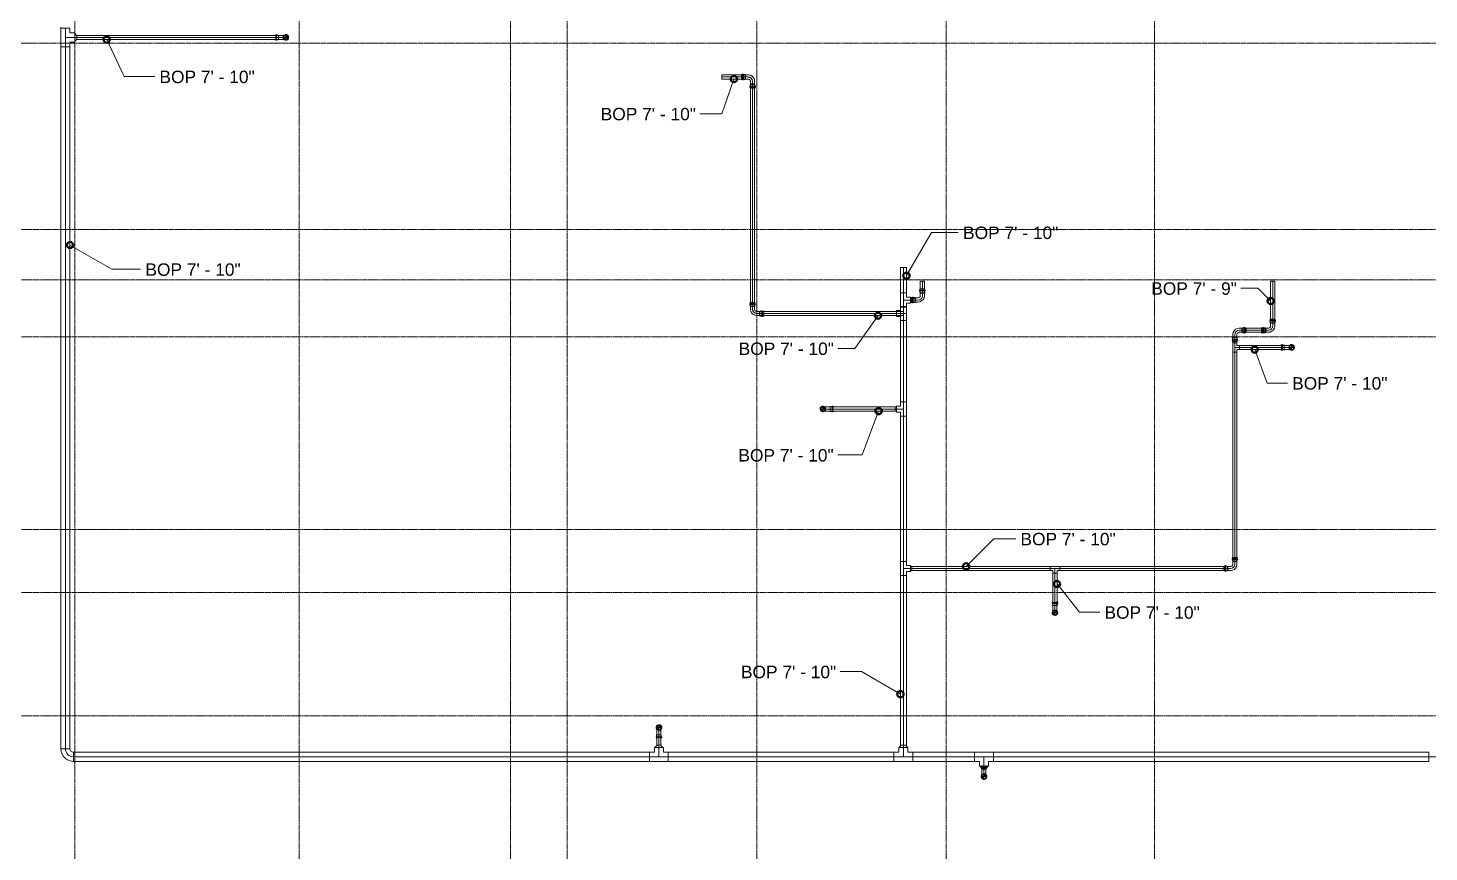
# Model space of a CAD drawing. Header units: inches. Extents: x -3679 to 241, y -496 to 1784.
# Drawn here: x -3026.9 to -2583, y 295.9 to 556.8 of the extents above; entities that cross this region are included whole.
import ezdxf

# ---------------------------------------------------------------- set-up
doc = ezdxf.new("R2010")
doc.units = ezdxf.units.IN
doc.header["$MEASUREMENT"] = 0
doc.linetypes.add('Grid Line', pattern=[0.875, 0.5, -0.125, 0.125, -0.125])
for name, color, linetype, lineweight in [('G-ANNO-DIMS', 251, 'Continuous', 9), ('P-PIPE', 1, 'Continuous', 9), ('P-PIPE-CNTR', 1, 'Continuous', 9), ('S-GRID', 8, 'Continuous', 9)]:
    doc.layers.add(name, color=color, linetype=linetype, lineweight=lineweight)
doc.styles.add('Arial', font='arial.ttf', dxfattribs={"height": 3.934132})

# ---------------------------------------------------------------- blocks, each defined once
blk = doc.blocks.new('Elbow - Welded - Generic - Standard-1127339-FOURTH LEVEL')
at = {"layer": 'P-PIPE'}
for p, q in [((-2.52, -1.44), (-2.52, 1.44)), ((-2.52, 1.44), (-2.52, -1.44)), ((1.44, 2.52), (-1.44, 2.52)), ((-1.44, 2.52), (1.44, 2.52))]:
    blk.add_line(p, q, dxfattribs=at)
at = {"layer": 'P-PIPE', "flags": 128}
for points in [[(-1.44, 2.52), (-1.53, 2.08), (-1.79, 1.72), (-2.18, 1.49), (-2.52, 1.44)], [(-2.52, -1.44), (-1.67, -1.34), (-0.85, -1.07), (-0.12, -0.62), (0.51, -0.03), (0.99, 0.68), (1.3, 1.48), (1.43, 2.33), (1.44, 2.52)]]:
    blk.add_lwpolyline(points, dxfattribs=at)
blk = doc.blocks.new('Victaulic-VicPress316-Elbow 90-45deg Style P568_P571 - Standard-V2-FOURTH LEVEL')
at = {"layer": 'P-PIPE'}
for p, q in [((-3203.05, 732.49), (-3203.05, 732.49)), ((-3203.05, 732.49), (-3203.05, 731.1)), ((-3203.81, 730.05), (-3203.81, 729.6)), ((-3203.81, 729.31), (-3203.81, 728.97)), ((-3203.7, 731.1), (-3203.7, 730.16)), ((-3203.7, 730.27), (-3203.7, 728.97)), ((-3203.05, 730.16), (-3203.7, 730.16)), ((-3203.7, 730.16), (-3203.05, 730.16)), ((-3203.05, 731.1), (-3203.05, 730.16)), ((-3203.05, 730.27), (-3203.05, 730.27)), ((-3203.05, 730.27), (-3203.05, 730.27)), ((-3202.39, 730.16), (-3203.05, 730.16)), ((-3203.05, 730.16), (-3202.39, 730.16)), ((-3203.05, 729.6), (-3203.05, 729.6)), ((-3203.05, 729.6), (-3203.05, 729.6)), ((-3203.05, 729.31), (-3203.05, 729.31)), ((-3203.05, 729.31), (-3203.05, 729.31)), ((-3203.05, 728.97), (-3203.05, 728.97)), ((-3203.05, 728.97), (-3203.05, 728.97)), ((-3203.05, 728.97), (-3203.05, 728.97)), ((-3203.05, 728.97), (-3203.05, 728.97)), ((-3202.39, 730.16), (-3202.39, 731.1)), ((-3202.39, 728.97), (-3202.39, 730.27)), ((-3202.28, 729.6), (-3202.28, 730.05)), ((-3202.28, 728.97), (-3202.28, 729.31))]:
    blk.add_line(p, q, dxfattribs=at)
at = {"layer": 'P-PIPE', "flags": 128}
for points in [[(-3203.05, 733.4), (-3203.45, 733.31), (-3203.76, 733.05), (-3203.94, 732.68), (-3203.93, 732.27), (-3203.75, 731.91), (-3203.42, 731.66), (-3203.05, 731.58)], [(-3203.05, 733.26), (-3203.41, 733.16), (-3203.69, 732.91), (-3203.81, 732.56), (-3203.75, 732.19), (-3203.52, 731.89), (-3203.18, 731.74), (-3203.05, 731.72)], [(-3203.7, 732.49), (-3203.7, 732.4), (-3203.7, 732.13), (-3203.7, 731.73), (-3203.7, 731.24), (-3203.7, 731.1)], [(-3203.05, 731.58), (-3202.65, 731.67), (-3202.33, 731.93), (-3202.15, 732.3), (-3202.16, 732.71), (-3202.35, 733.07), (-3202.67, 733.32), (-3203.05, 733.4)], [(-3203.05, 731.72), (-3202.68, 731.82), (-3202.41, 732.07), (-3202.28, 732.42), (-3202.34, 732.79), (-3202.57, 733.09), (-3202.91, 733.24), (-3203.05, 733.26)], [(-3202.39, 731.1), (-3202.39, 731.6), (-3202.39, 732.03), (-3202.39, 732.34), (-3202.39, 732.48), (-3202.39, 732.49)], [(-3203.81, 729.31), (-3203.93, 729.38), (-3203.94, 729.51), (-3203.83, 729.6), (-3203.81, 729.6)], [(-3203.81, 730.05), (-3203.72, 730.25), (-3203.7, 730.27)], [(-3203.81, 729.6), (-3203.72, 729.6), (-3203.47, 729.6), (-3203.11, 729.6), (-3203.05, 729.6)], [(-3203.05, 729.6), (-3203.41, 729.6), (-3203.69, 729.6), (-3203.81, 729.6), (-3203.81, 729.6)], [(-3203.81, 729.31), (-3203.72, 729.31), (-3203.47, 729.31), (-3203.11, 729.31), (-3203.05, 729.31)], [(-3203.05, 729.31), (-3203.41, 729.31), (-3203.69, 729.31), (-3203.81, 729.31), (-3203.81, 729.31)], [(-3202.28, 729.6), (-3202.37, 729.6), (-3202.62, 729.6), (-3202.98, 729.6), (-3203.05, 729.6)], [(-3203.05, 729.6), (-3202.68, 729.6), (-3202.41, 729.6), (-3202.28, 729.6), (-3202.28, 729.6)], [(-3202.28, 729.31), (-3202.37, 729.31), (-3202.62, 729.31), (-3202.98, 729.31), (-3203.05, 729.31)], [(-3203.05, 729.31), (-3202.68, 729.31), (-3202.41, 729.31), (-3202.28, 729.31), (-3202.28, 729.31)], [(-3202.39, 730.27), (-3202.28, 730.08), (-3202.28, 730.05)], [(-3202.28, 729.6), (-3202.16, 729.53), (-3202.15, 729.39), (-3202.26, 729.31), (-3202.28, 729.31)]]:
    blk.add_lwpolyline(points, dxfattribs=at)
at = {"layer": 'P-PIPE'}
for radius, start, end in [(0.767, 90, 270), (0.767, 90, 270), (0.767, 90, 270), (0.658, 90, 270), (0.658, 90, 270), (0.658, 90, 180), (0.658, 180, 270), (0.766, 270, 90), (0.766, 270, 90), (0.766, 270, 90), (0.658, 270, 90), (0.657, 270, 90), (0.658, 0, 90), (0.658, 270, 0)]:
    blk.add_arc((-3203.05, 732.49), radius, start, end, dxfattribs=at)
blk = doc.blocks.new('Victaulic-VicPress316-Elbow 90-45deg Style P568_P571 - Standard-V1-FOURTH LEVEL')
at = {"layer": 'P-PIPE'}
for p, q in [((-3.18, 0.77), (-3.52, 0.77)), ((-3.52, 0.77), (-3.52, -0.77)), ((-3.52, -0.77), (-3.52, 0.77)), ((-2.22, 0.66), (-3.52, 0.66)), ((-3.52, -0.66), (-3.52, 0.66)), ((-3.52, 0.66), (-3.52, -0.66)), ((-3.18, -0.77), (-3.18, 0.77)), ((-3.18, 0.77), (-3.18, -0.77)), ((-2.44, 0.77), (-2.89, 0.77)), ((-2.89, -0.77), (-2.89, 0.77)), ((-2.89, 0.77), (-2.89, -0.77)), ((-1.39, 0.66), (-2.33, 0.66)), ((-2.33, 0), (-2.33, 0.66)), ((-2.33, 0.66), (-2.33, 0)), ((-2.22, -0.66), (-2.22, 0.66)), ((-2.22, 0.66), (-2.22, -0.66)), ((-0.77, 3.52), (-0.77, 3.18)), ((0.77, 3.52), (-0.77, 3.52)), ((-0.77, 3.52), (0.77, 3.52)), ((-0.77, 3.18), (0.77, 3.18)), ((0.77, 3.18), (-0.77, 3.18)), ((-0.77, 2.89), (-0.77, 2.44)), ((-0.77, 2.89), (0.77, 2.89)), ((0.77, 2.89), (-0.77, 2.89)), ((-0.66, 3.52), (-0.66, 2.22)), ((-0.66, 3.52), (0.66, 3.52)), ((0.66, 3.52), (-0.66, 3.52)), ((-0.66, 2.33), (-0.66, 1.39)), ((0, 2.33), (-0.66, 2.33)), ((-0.66, 2.33), (0, 2.33)), ((-0.66, 2.22), (0.66, 2.22)), ((0.66, 2.22), (-0.66, 2.22)), ((0, 2.33), (0.66, 2.33)), ((0.66, 2.33), (0, 2.33)), ((0, 1.39), (0, 2.33)), ((0.66, 2.22), (0.66, 3.52)), ((0.66, 1.39), (0.66, 2.33)), ((0.77, 3.18), (0.77, 3.52)), ((0.77, 2.44), (0.77, 2.89)), ((-3.52, -0.66), (-2.22, -0.66)), ((-3.52, -0.77), (-3.18, -0.77)), ((-2.89, -0.77), (-2.44, -0.77)), ((-2.33, 0), (-2.33, -0.66)), ((-2.33, -0.66), (-2.33, 0)), ((-1.39, 0), (-2.33, 0)), ((-2.33, -0.66), (-1.39, -0.66))]:
    blk.add_line(p, q, dxfattribs=at)
at = {"layer": 'P-PIPE', "flags": 128}
for points in [[(-3.18, 0.77), (-3.11, 0.89), (-2.98, 0.9), (-2.89, 0.79), (-2.89, 0.77)], [(-3.18, 0.77), (-3.18, 0.67), (-3.18, 0.42), (-3.18, 0.07), (-3.18, -0.3), (-3.18, -0.6), (-3.18, -0.75), (-3.18, -0.77)], [(-3.18, -0.77), (-3.18, -0.67), (-3.18, -0.42), (-3.18, -0.07), (-3.18, 0.3), (-3.18, 0.6), (-3.18, 0.75), (-3.18, 0.77)], [(-2.89, -0.77), (-2.89, -0.67), (-2.89, -0.42), (-2.89, -0.07), (-2.89, 0.3), (-2.89, 0.6), (-2.89, 0.75), (-2.89, 0.77)], [(-2.89, 0.77), (-2.89, 0.67), (-2.89, 0.42), (-2.89, 0.07), (-2.89, -0.3), (-2.89, -0.6), (-2.89, -0.75), (-2.89, -0.77)], [(-2.44, 0.77), (-2.24, 0.68), (-2.22, 0.66)], [(-0.66, 1.39), (-0.75, 1.04), (-1, 0.77), (-1.35, 0.66), (-1.39, 0.66)], [(-1.39, -0.66), (-0.78, -0.56), (-0.23, -0.29), (0.22, 0.13), (0.53, 0.67), (0.65, 1.27), (0.66, 1.39)], [(-0.77, 2.89), (-0.89, 2.96), (-0.9, 3.1), (-0.79, 3.18), (-0.77, 3.18)], [(0.77, 3.18), (0.67, 3.18), (0.42, 3.18), (0.07, 3.18), (-0.3, 3.18), (-0.6, 3.18), (-0.75, 3.18), (-0.77, 3.18)], [(-0.77, 3.18), (-0.67, 3.18), (-0.42, 3.18), (-0.07, 3.18), (0.3, 3.18), (0.6, 3.18), (0.75, 3.18), (0.77, 3.18)], [(-0.77, 2.89), (-0.67, 2.89), (-0.42, 2.89), (-0.07, 2.89), (0.3, 2.89), (0.6, 2.89), (0.75, 2.89), (0.77, 2.89)], [(0.77, 2.89), (0.67, 2.89), (0.42, 2.89), (0.07, 2.89), (-0.3, 2.89), (-0.6, 2.89), (-0.75, 2.89), (-0.77, 2.89)], [(-0.66, 2.22), (-0.77, 2.41), (-0.77, 2.44)], [(0.77, 2.44), (0.68, 2.24), (0.66, 2.22)], [(0.77, 3.18), (0.89, 3.11), (0.9, 2.98), (0.79, 2.89), (0.77, 2.89)], [(-2.89, -0.77), (-2.96, -0.89), (-3.1, -0.9), (-3.18, -0.79), (-3.18, -0.77)], [(-2.22, -0.66), (-2.41, -0.77), (-2.44, -0.77)]]:
    blk.add_lwpolyline(points, dxfattribs=at)
at = {"layer": 'P-PIPE'}
blk.add_arc((-1.39, 1.39), 1.39, 270, 0, dxfattribs=at)
blk = doc.blocks.new('Victaulic-VicPress316-Elbow 90-45deg Style P568_P571 - Standard-V3-FOURTH LEVEL')
at = {"layer": 'P-PIPE'}
for p, q in [((-2635.67, 461.84), (-2636.01, 461.84)), ((-2634.71, 461.73), (-2636.01, 461.73)), ((-2634.93, 461.84), (-2635.38, 461.84)), ((-2633.89, 461.73), (-2634.82, 461.73)), ((-2633.27, 464.59), (-2633.27, 464.25)), ((-2633.26, 464.25), (-2633.27, 464.25)), ((-2633.27, 463.96), (-2633.26, 463.96)), ((-2633.27, 463.96), (-2633.27, 463.51)), ((-2631.74, 464.59), (-2633.26, 464.59)), ((-2633.26, 464.59), (-2631.74, 464.59)), ((-2633.26, 464.25), (-2631.74, 464.25)), ((-2631.74, 464.25), (-2633.26, 464.25)), ((-2633.26, 463.96), (-2631.74, 463.96)), ((-2631.74, 463.96), (-2633.26, 463.96)), ((-2633.16, 464.59), (-2633.16, 463.29)), ((-2633.16, 464.59), (-2631.84, 464.59)), ((-2631.84, 464.59), (-2633.16, 464.59)), ((-2633.16, 463.4), (-2633.16, 462.47)), ((-2632.55, 463.4), (-2633.16, 463.4)), ((-2633.16, 463.4), (-2632.45, 463.4)), ((-2633.16, 463.29), (-2631.84, 463.29)), ((-2631.84, 463.29), (-2633.16, 463.29)), ((-2631.84, 463.4), (-2632.55, 463.4)), ((-2632.5, 462.47), (-2632.5, 463.4)), ((-2632.45, 463.4), (-2631.84, 463.4)), ((-2631.84, 463.29), (-2631.84, 464.59)), ((-2631.84, 462.47), (-2631.84, 463.4)), ((-2631.74, 464.25), (-2631.73, 464.25)), ((-2631.73, 463.96), (-2631.74, 463.96)), ((-2631.73, 464.25), (-2631.73, 464.59)), ((-2631.73, 463.51), (-2631.73, 463.96)), ((-2636.01, 460.42), (-2634.71, 460.42)), ((-2636.01, 460.31), (-2635.67, 460.31)), ((-2635.38, 460.31), (-2634.93, 460.31)), ((-2633.89, 461.07), (-2634.82, 461.07)), ((-2634.82, 460.42), (-2633.89, 460.42))]:
    blk.add_line(p, q, dxfattribs=at)
at = {"layer": 'P-PIPE', "flags": 128}
for points in [[(-2635.53, 460.16), (-2635.64, 460.21), (-2635.68, 460.29), (-2635.7, 460.39), (-2635.72, 460.58), (-2635.73, 460.88), (-2635.73, 461.26), (-2635.72, 461.56), (-2635.7, 461.74), (-2635.69, 461.84), (-2635.68, 461.87), (-2635.65, 461.92), (-2635.53, 461.98)], [(-2635.53, 460.16), (-2635.41, 460.21), (-2635.37, 460.29), (-2635.35, 460.39), (-2635.33, 460.58), (-2635.32, 460.88), (-2635.32, 461.26), (-2635.33, 461.56), (-2635.35, 461.74), (-2635.36, 461.84), (-2635.38, 461.87), (-2635.4, 461.92), (-2635.53, 461.98)], [(-2634.93, 461.84), (-2634.75, 461.78), (-2634.71, 461.73)], [(-2633.16, 462.47), (-2633.25, 462.11), (-2633.5, 461.84), (-2633.84, 461.73), (-2633.89, 461.73)], [(-2633.89, 460.42), (-2633.28, 460.51), (-2632.73, 460.78), (-2632.28, 461.2), (-2631.97, 461.74), (-2631.85, 462.34), (-2631.84, 462.47)], [(-2633.27, 463.96), (-2633.39, 464.03), (-2633.4, 464.17), (-2633.29, 464.25), (-2633.27, 464.25)], [(-2633.27, 464.25), (-2633.17, 464.25), (-2632.92, 464.25), (-2632.57, 464.25), (-2632.2, 464.25), (-2631.9, 464.25), (-2631.75, 464.25), (-2631.74, 464.25)], [(-2631.74, 463.96), (-2631.86, 463.96), (-2632.13, 463.96), (-2632.5, 463.96), (-2632.86, 463.96), (-2633.14, 463.96), (-2633.26, 463.96), (-2633.27, 463.96)], [(-2633.16, 463.29), (-2633.27, 463.48), (-2633.27, 463.51)], [(-2631.73, 464.25), (-2631.83, 464.25), (-2632.08, 464.25), (-2632.43, 464.25), (-2632.8, 464.25), (-2633.1, 464.25), (-2633.25, 464.25), (-2633.26, 464.25)], [(-2633.26, 463.96), (-2633.14, 463.96), (-2632.87, 463.96), (-2632.5, 463.96), (-2632.14, 463.96), (-2631.86, 463.96), (-2631.74, 463.96), (-2631.73, 463.96)], [(-2631.73, 463.51), (-2631.82, 463.31), (-2631.84, 463.29)], [(-2631.73, 464.25), (-2631.61, 464.19), (-2631.6, 464.05), (-2631.71, 463.96), (-2631.73, 463.96)], [(-2634.93, 460.31), (-2634.75, 460.37), (-2634.71, 460.42)]]:
    blk.add_lwpolyline(points, dxfattribs=at)
at = {"layer": 'P-PIPE'}
for centre, major_axis, ratio, start_param, end_param in [((-2636.01, 461.07), (0, 0.767), 0.083045, 0, 3.141593), ((-2636.01, 461.07), (0, 0.657), 0.083045, 0, 3.141593), ((-2636.01, 461.07), (0, 0.766), 0.083045, 3.141593, 6.283185), ((-2636.01, 461.07), (0, 0.658), 0.083045, 3.141593, 6.283185), ((-2635.67, 461.07), (0, 0.766), 0.083045, 0, 3.141593), ((-2635.67, 461.07), (0, 0.767), 0.083045, 3.141593, 6.283185), ((-2635.38, 461.07), (0, 0.766), 0.083045, 0, 3.141593), ((-2635.38, 461.07), (0, 0.767), 0.083045, 3.141593, 6.283185), ((-2634.82, 461.07), (0, 0.658), 0.083045, 0, 1.570796), ((-2634.82, 461.07), (0, 0.658), 0.083045, 4.712389, 6.283185), ((-2634.71, 461.07), (0, 0.657), 0.083045, 0, 3.141593), ((-2634.71, 461.07), (0, 0.658), 0.083045, 3.141593, 6.283185), ((-2633.89, 462.47), (0, 1.39), 0.996546, 3.141593, 4.712389), ((-2634.82, 461.07), (0, 0.657), 0.083045, 1.570796, 3.141593), ((-2634.82, 461.07), (0, 0.657), 0.083045, 3.141593, 4.712389)]:
    blk.add_ellipse(centre, major_axis=major_axis, ratio=ratio, start_param=start_param, end_param=end_param, dxfattribs=at)
blk = doc.blocks.new('Victaulic-VicPress316-Elbow 90-45deg Style P568_P571 - Standard-V4-FOURTH LEVEL')
at = {"layer": 'P-PIPE'}
for p, q in [((-2642.18, 461.73), (-2643.11, 461.73)), ((-2640.99, 461.73), (-2642.29, 461.73)), ((-2641.62, 461.84), (-2642.07, 461.84)), ((-2640.99, 461.84), (-2641.33, 461.84)), ((-2645.27, 458.63), (-2645.27, 458.18)), ((-2645.26, 458.18), (-2645.27, 458.18)), ((-2645.27, 457.89), (-2645.27, 457.55)), ((-2645.27, 457.89), (-2645.26, 457.89)), ((-2643.74, 458.18), (-2645.26, 458.18)), ((-2645.26, 458.18), (-2643.74, 458.18)), ((-2643.74, 457.89), (-2645.26, 457.89)), ((-2645.26, 457.89), (-2643.74, 457.89)), ((-2645.26, 457.55), (-2643.74, 457.55)), ((-2643.74, 457.55), (-2645.26, 457.55)), ((-2645.16, 459.68), (-2645.16, 458.74)), ((-2645.16, 458.85), (-2645.16, 457.55)), ((-2643.84, 458.85), (-2645.16, 458.85)), ((-2645.16, 458.85), (-2643.84, 458.85)), ((-2644.45, 458.74), (-2645.16, 458.74)), ((-2645.16, 458.74), (-2644.55, 458.74)), ((-2643.84, 457.55), (-2645.16, 457.55)), ((-2645.16, 457.55), (-2643.84, 457.55)), ((-2644.55, 458.74), (-2643.84, 458.74)), ((-2644.5, 459.68), (-2644.5, 458.74)), ((-2643.84, 458.74), (-2644.45, 458.74)), ((-2643.84, 458.74), (-2643.84, 459.68)), ((-2643.84, 457.55), (-2643.84, 458.85)), ((-2643.74, 458.18), (-2643.73, 458.18)), ((-2643.73, 457.89), (-2643.74, 457.89)), ((-2643.73, 458.18), (-2643.73, 458.63)), ((-2643.73, 457.55), (-2643.73, 457.89)), ((-2643.11, 461.07), (-2642.18, 461.07)), ((-2643.11, 460.42), (-2642.18, 460.42)), ((-2642.29, 460.42), (-2640.99, 460.42)), ((-2642.07, 460.31), (-2641.62, 460.31)), ((-2641.33, 460.31), (-2640.99, 460.31))]:
    blk.add_line(p, q, dxfattribs=at)
at = {"layer": 'P-PIPE', "flags": 128}
for points in [[(-2643.11, 461.73), (-2643.72, 461.64), (-2644.27, 461.37), (-2644.72, 460.94), (-2645.03, 460.4), (-2645.15, 459.8), (-2645.16, 459.68)], [(-2642.07, 461.84), (-2642.25, 461.78), (-2642.29, 461.73)], [(-2641.47, 460.16), (-2641.59, 460.21), (-2641.63, 460.29), (-2641.65, 460.39), (-2641.67, 460.58), (-2641.68, 460.88), (-2641.68, 461.26), (-2641.67, 461.56), (-2641.65, 461.74), (-2641.64, 461.84), (-2641.62, 461.87), (-2641.6, 461.92), (-2641.47, 461.98)], [(-2641.47, 460.16), (-2641.36, 460.21), (-2641.32, 460.29), (-2641.3, 460.39), (-2641.28, 460.58), (-2641.27, 460.88), (-2641.27, 461.26), (-2641.28, 461.56), (-2641.3, 461.74), (-2641.31, 461.84), (-2641.32, 461.87), (-2641.35, 461.92), (-2641.47, 461.98)], [(-2645.27, 457.89), (-2645.39, 457.96), (-2645.4, 458.1), (-2645.29, 458.18), (-2645.27, 458.18)], [(-2645.27, 458.63), (-2645.18, 458.83), (-2645.16, 458.85)], [(-2645.27, 458.18), (-2645.17, 458.18), (-2644.92, 458.18), (-2644.57, 458.18), (-2644.2, 458.18), (-2643.9, 458.18), (-2643.75, 458.18), (-2643.74, 458.18)], [(-2643.74, 457.89), (-2643.86, 457.89), (-2644.13, 457.89), (-2644.5, 457.89), (-2644.86, 457.89), (-2645.14, 457.89), (-2645.26, 457.89), (-2645.27, 457.89)], [(-2643.73, 458.18), (-2643.83, 458.18), (-2644.08, 458.18), (-2644.43, 458.18), (-2644.8, 458.18), (-2645.1, 458.18), (-2645.25, 458.18), (-2645.26, 458.18)], [(-2645.26, 457.89), (-2645.14, 457.89), (-2644.87, 457.89), (-2644.5, 457.89), (-2644.14, 457.89), (-2643.86, 457.89), (-2643.74, 457.89), (-2643.73, 457.89)], [(-2643.84, 459.68), (-2643.75, 460.03), (-2643.5, 460.3), (-2643.16, 460.41), (-2643.11, 460.42)], [(-2643.84, 458.85), (-2643.73, 458.66), (-2643.73, 458.63)], [(-2643.73, 458.18), (-2643.61, 458.12), (-2643.6, 457.98), (-2643.71, 457.89), (-2643.73, 457.89)], [(-2642.07, 460.31), (-2642.25, 460.37), (-2642.29, 460.42)]]:
    blk.add_lwpolyline(points, dxfattribs=at)
at = {"layer": 'P-PIPE'}
for centre, major_axis, ratio, start_param, end_param in [((-2642.29, 461.07), (0, 0.658), 0.083045, 0, 3.141593), ((-2642.29, 461.07), (0, 0.657), 0.083045, 3.141593, 6.283185), ((-2642.18, 461.07), (0, 0.658), 0.083045, 0, 1.570796), ((-2642.18, 461.07), (0, 0.658), 0.083045, 4.712389, 6.283185), ((-2641.62, 461.07), (0, 0.766), 0.083045, 0, 3.141593), ((-2641.62, 461.07), (0, 0.767), 0.083045, 3.141593, 6.283185), ((-2641.33, 461.07), (0, 0.766), 0.083045, 0, 3.141593), ((-2641.33, 461.07), (0, 0.767), 0.083045, 3.141593, 6.283185), ((-2640.99, 461.07), (0, 0.767), 0.083045, 0, 3.141593), ((-2640.99, 461.07), (0, 0.658), 0.083045, 0, 3.141593), ((-2640.99, 461.07), (0, 0.766), 0.083045, 3.141593, 6.283185), ((-2640.99, 461.07), (0, 0.657), 0.083045, 3.141593, 6.283185), ((-2643.11, 459.68), (0, 1.39), 0.996546, 0, 1.570796), ((-2642.18, 461.07), (0, 0.657), 0.083045, 1.570796, 3.141593), ((-2642.18, 461.07), (0, 0.657), 0.083045, 3.141593, 4.712389)]:
    blk.add_ellipse(centre, major_axis=major_axis, ratio=ratio, start_param=start_param, end_param=end_param, dxfattribs=at)

msp = doc.modelspace()

# ---------------------------------------------------------------- linework, layer by layer
at = {"layer": 'G-ANNO-DIMS'}
for p, q in [((-3001.92, 553.13), (-2996.39, 541.41)), ((-2996.39, 541.41), (-2986.72, 541.41)), ((-2803.23, 540.62), (-2807.01, 529.63)), ((-2807.01, 529.63), (-2813.96, 529.63)), ((-2748.55, 478.37), (-2740.66, 492.03)), ((-2740.66, 492.03), (-2732.11, 492.03)), ((-3013.56, 488.07), (-3000.27, 480.39)), ((-3000.27, 480.39), (-2991.17, 480.39)), ((-2637.19, 474.38), (-2642.57, 474.38)), ((-2633.16, 470.35), (-2637.19, 474.38)), ((-2757.54, 465.7), (-2764.89, 455.32)), ((-2764.89, 455.32), (-2770.25, 455.32)), ((-2638.22, 454.98), (-2634.31, 444.36)), ((-2634.31, 444.36), (-2627.85, 444.36)), ((-2757.38, 435.48), (-2762.56, 421.58)), ((-2762.56, 421.58), (-2770.33, 421.58)), ((-2729.63, 386.29), (-2720.88, 395.04)), ((-2720.88, 395.04), (-2713.93, 395.04)), ((-2700.84, 380.74), (-2693.67, 371.8)), ((-2693.67, 371.8), (-2687.31, 371.8)), ((-2762.8, 352.97), (-2769.52, 352.97)), ((-2750.45, 345.84), (-2762.8, 352.97))]:
    msp.add_line(p, q, dxfattribs=at)
at = {"layer": 'G-ANNO-DIMS', "lineweight": 50}
for centre in [(-3001.92, 553.13), (-2803.23, 540.62), (-3013.56, 488.07), (-2748.55, 478.37), (-2633.16, 470.35), (-2757.54, 465.7), (-2638.22, 454.98), (-2757.38, 435.48), (-2729.63, 386.29), (-2700.84, 380.74), (-2750.45, 345.84)]:
    msp.add_circle(centre, 1, dxfattribs=at)
at = {"layer": 'P-PIPE'}
for p, q in [((-3016.44, 557.1), (-3016.44, 556.78)), ((-3016.44, 556.78), (-3016.44, 550.8)), ((-3013.56, 556.78), (-3016.44, 556.78)), ((-3016.44, 556.78), (-3013.56, 556.78)), ((-3013.56, 555.22), (-3013.56, 556.78)), ((-3012.01, 555.22), (-3013.56, 555.22)), ((-3012.01, 552.35), (-3012.01, 555.22)), ((-3012.01, 555.22), (-3012.01, 552.35)), ((-3011.35, 554.35), (-3012.01, 555.1)), ((-3016.44, 550.8), (-3016.44, 328.52)), ((-3016.44, 550.8), (-3013.56, 550.8)), ((-3013.56, 550.8), (-3016.44, 550.8)), ((-3016.44, 550.8), (-3013.56, 550.8)), ((-3013.56, 550.8), (-3013.56, 552.35)), ((-3013.56, 552.35), (-3012.01, 552.35)), ((-3013.56, 328.52), (-3013.56, 550.8)), ((-3012.01, 552.47), (-3011.35, 553.22)), ((-2947.52, 554.44), (-3011.35, 554.44)), ((-3011.35, 554.44), (-3011.35, 553.13)), ((-3011.35, 553.13), (-2947.52, 553.13)), ((-2947.52, 554.44), (-2947.52, 553.13)), ((-2799.63, 541.93), (-2807, 541.93)), ((-2807, 541.93), (-2807, 540.62)), ((-2799.63, 541.93), (-2799.63, 540.62)), ((-2807, 540.62), (-2799.63, 540.62)), ((-2797.96, 538.95), (-2797.96, 468.69)), ((-2797.96, 538.95), (-2796.65, 538.95)), ((-2796.65, 468.69), (-2796.65, 538.95)), ((-2750.45, 481), (-2750.45, 472.88)), ((-2750.45, 481), (-2748.55, 481)), ((-2748.55, 472.88), (-2748.55, 481)), ((-2744.16, 476.64), (-2744.16, 472.97)), ((-2742.84, 476.64), (-2744.16, 476.64)), ((-2742.84, 472.97), (-2742.84, 476.64)), ((-2633.16, 476.64), (-2633.16, 463.4)), ((-2633.16, 476.64), (-2631.84, 476.64)), ((-2631.84, 463.4), (-2631.84, 476.64)), ((-2750.45, 472.88), (-2750.45, 468.39)), ((-2748.55, 472.88), (-2750.45, 472.88)), ((-2750.45, 472.88), (-2748.55, 472.88)), ((-2750.45, 472.88), (-2748.55, 472.88)), ((-2748.55, 471.59), (-2748.55, 472.88)), ((-2747.26, 471.59), (-2748.55, 471.59)), ((-2747.26, 469.68), (-2747.26, 471.59)), ((-2747.26, 471.59), (-2747.26, 469.68)), ((-2746.85, 471.2), (-2747.26, 471.45)), ((-2745.83, 471.29), (-2746.85, 471.29)), ((-2746.85, 471.29), (-2746.85, 469.98)), ((-2745.83, 471.29), (-2745.83, 469.98)), ((-2742.84, 472.97), (-2744.16, 472.97)), ((-2797.96, 468.69), (-2796.65, 468.69)), ((-2749.5, 467.02), (-2794.97, 467.02)), ((-2794.97, 465.7), (-2794.97, 467.02)), ((-2750.45, 467.31), (-2751.74, 467.31)), ((-2751.74, 465.41), (-2751.74, 467.31)), ((-2751.74, 467.31), (-2751.74, 465.41)), ((-2750.45, 468.6), (-2750.45, 467.31)), ((-2750.45, 468.6), (-2748.55, 468.6)), ((-2748.55, 468.6), (-2750.45, 468.6)), ((-2748.55, 468.39), (-2750.45, 468.39)), ((-2750.45, 468.39), (-2748.55, 468.39)), ((-2750.45, 468.39), (-2748.55, 468.39)), ((-2750.45, 468.39), (-2750.45, 438.38)), ((-2750.45, 466.36), (-2748.55, 466.36)), ((-2748.55, 468.39), (-2748.55, 469.68)), ((-2748.55, 469.68), (-2747.26, 469.68)), ((-2748.55, 464.12), (-2748.55, 468.6)), ((-2748.55, 438.38), (-2748.55, 468.39)), ((-2747.26, 469.82), (-2746.85, 470.07)), ((-2746.85, 469.98), (-2745.83, 469.98)), ((-2794.97, 465.7), (-2749.5, 465.7)), ((-2751.74, 465.41), (-2750.45, 465.41)), ((-2750.45, 465.41), (-2750.45, 464.12)), ((-2750.45, 464.12), (-2748.55, 464.12)), ((-2748.55, 464.12), (-2750.45, 464.12)), ((-2634.82, 461.73), (-2642.18, 461.73)), ((-2633.16, 463.4), (-2631.84, 463.4)), ((-2645.16, 458.74), (-2645.16, 457.13)), ((-2645.16, 458.74), (-2643.84, 458.74)), ((-2643.84, 457.13), (-2643.84, 458.74)), ((-2642.18, 460.42), (-2634.82, 460.42)), ((-2645.16, 457.13), (-2645.16, 454.14)), ((-2643.84, 457.13), (-2645.16, 457.13)), ((-2645.16, 457.13), (-2643.84, 457.13)), ((-2645.16, 457.13), (-2643.84, 457.13)), ((-2645.16, 454.14), (-2645.16, 387.97)), ((-2645.16, 454.14), (-2643.84, 454.14)), ((-2643.84, 454.14), (-2645.16, 454.14)), ((-2645.16, 454.14), (-2643.84, 454.14)), ((-2643.84, 456.29), (-2643.84, 457.13)), ((-2643, 456.29), (-2643.84, 456.29)), ((-2643.84, 454.14), (-2643.84, 454.98)), ((-2643.84, 454.98), (-2643, 454.98)), ((-2643.84, 387.97), (-2643.84, 454.14)), ((-2628.83, 456.29), (-2643, 456.29)), ((-2643, 456.29), (-2643, 454.98)), ((-2643, 454.98), (-2643, 456.29)), ((-2643, 456.29), (-2643, 454.98)), ((-2643, 454.98), (-2628.83, 454.98)), ((-2628.83, 456.29), (-2628.83, 454.98)), ((-2752.15, 436.79), (-2772.67, 436.79)), ((-2772.67, 435.48), (-2772.67, 436.79)), ((-2772.67, 435.48), (-2752.15, 435.48)), ((-2751.74, 436.95), (-2752.15, 436.7)), ((-2752.15, 435.48), (-2752.15, 436.79)), ((-2752.15, 435.57), (-2751.74, 435.32)), ((-2750.45, 437.09), (-2751.74, 437.09)), ((-2751.74, 435.18), (-2751.74, 437.09)), ((-2751.74, 437.09), (-2751.74, 435.18)), ((-2751.74, 435.18), (-2750.45, 435.18)), ((-2750.45, 438.38), (-2750.45, 437.09)), ((-2750.45, 438.38), (-2748.55, 438.38)), ((-2748.55, 438.38), (-2750.45, 438.38)), ((-2750.45, 438.38), (-2748.55, 438.38)), ((-2750.45, 435.18), (-2750.45, 433.89)), ((-2748.55, 433.89), (-2748.55, 438.38)), ((-2750.45, 433.89), (-2748.55, 433.89)), ((-2748.55, 433.89), (-2750.45, 433.89)), ((-2750.45, 433.89), (-2750.45, 387.88)), ((-2750.45, 433.89), (-2748.55, 433.89)), ((-2748.55, 387.88), (-2748.55, 433.89)), ((-2750.45, 387.88), (-2750.45, 383.39)), ((-2748.55, 387.88), (-2750.45, 387.88)), ((-2750.45, 387.88), (-2748.55, 387.88)), ((-2750.45, 387.88), (-2748.55, 387.88)), ((-2748.55, 386.59), (-2748.55, 387.88)), ((-2747.26, 386.59), (-2748.55, 386.59)), ((-2747.26, 384.68), (-2747.26, 386.59)), ((-2747.26, 386.59), (-2747.26, 384.68)), ((-2746.85, 386.2), (-2747.26, 386.45)), ((-2703, 386.29), (-2746.85, 386.29)), ((-2746.85, 386.29), (-2746.85, 384.98)), ((-2703, 386.29), (-2703, 384.98)), ((-2700, 386.29), (-2703, 386.29)), ((-2703, 384.98), (-2703, 386.29)), ((-2703, 386.29), (-2703, 384.98)), ((-2700, 384.98), (-2700, 386.29)), ((-2700, 386.29), (-2700, 384.98)), ((-2646.83, 386.29), (-2700, 386.29)), ((-2700, 386.29), (-2700, 384.98)), ((-2646.83, 386.29), (-2646.83, 384.98)), ((-2645.16, 387.97), (-2643.84, 387.97)), ((-2750.45, 383.39), (-2750.45, 329.65)), ((-2750.45, 383.39), (-2748.55, 383.39)), ((-2748.55, 383.39), (-2750.45, 383.39)), ((-2750.45, 383.39), (-2748.55, 383.39)), ((-2748.55, 383.39), (-2748.55, 384.68)), ((-2748.55, 384.68), (-2747.26, 384.68)), ((-2748.55, 329.65), (-2748.55, 383.39)), ((-2747.26, 384.82), (-2746.85, 385.07)), ((-2746.85, 384.98), (-2703, 384.98)), ((-2703, 384.98), (-2702.16, 384.98)), ((-2702.16, 384.98), (-2702.16, 384.14)), ((-2702.16, 384.14), (-2702.16, 373.97)), ((-2700.84, 384.14), (-2702.16, 384.14)), ((-2702.16, 384.14), (-2700.84, 384.14)), ((-2700.84, 384.14), (-2702.16, 384.14)), ((-2700.84, 384.98), (-2700, 384.98)), ((-2700.84, 384.14), (-2700.84, 384.98)), ((-2700.84, 373.97), (-2700.84, 384.14)), ((-2700, 384.98), (-2646.83, 384.98)), ((-2700.84, 373.97), (-2702.16, 373.97)), ((-2827.65, 332.92), (-2827.65, 329.65)), ((-2826.33, 332.92), (-2827.65, 332.92)), ((-2826.33, 329.65), (-2826.33, 332.92)), ((-3016.44, 328.52), (-3013.56, 328.52)), ((-2828.42, 328.99), (-2828.42, 327.44)), ((-2825.55, 328.99), (-2828.42, 328.99)), ((-2828.42, 328.99), (-2825.55, 328.99)), ((-2827.55, 329.65), (-2828.3, 328.99)), ((-2826.33, 329.65), (-2827.65, 329.65)), ((-2825.68, 328.99), (-2826.43, 329.65)), ((-2825.55, 327.44), (-2825.55, 328.99)), ((-2750.94, 328.99), (-2750.94, 327.44)), ((-2748.06, 328.99), (-2750.94, 328.99)), ((-2750.94, 328.99), (-2748.06, 328.99)), ((-2750.31, 329.65), (-2750.81, 328.99)), ((-2750.45, 329.65), (-2748.55, 329.65)), ((-2748.19, 328.99), (-2748.69, 329.65)), ((-2748.06, 327.44), (-2748.06, 328.99)), ((-2829.98, 327.44), (-3012.48, 327.44)), ((-3012.48, 324.56), (-3012.48, 327.44)), ((-3012.48, 324.56), (-2829.98, 324.56)), ((-2828.42, 327.44), (-2829.98, 327.44)), ((-2829.98, 327.44), (-2829.98, 324.56)), ((-2829.98, 324.56), (-2829.98, 327.44)), ((-2829.98, 324.56), (-2829.98, 327.44)), ((-2829.98, 324.56), (-2824, 324.56)), ((-2824, 327.44), (-2825.55, 327.44)), ((-2752.49, 327.44), (-2824, 327.44)), ((-2824, 324.56), (-2824, 327.44)), ((-2824, 327.44), (-2824, 324.56)), ((-2824, 324.56), (-2824, 327.44)), ((-2824, 324.56), (-2752.49, 324.56)), ((-2752.49, 324.56), (-2752.49, 327.44)), ((-2750.94, 327.44), (-2752.49, 327.44)), ((-2752.49, 327.44), (-2752.49, 324.56)), ((-2752.49, 324.56), (-2752.49, 327.44)), ((-2752.49, 324.56), (-2746.51, 324.56)), ((-2746.51, 327.44), (-2748.06, 327.44)), ((-2726.99, 327.44), (-2746.51, 327.44)), ((-2746.51, 324.56), (-2746.51, 327.44)), ((-2746.51, 327.44), (-2746.51, 324.56)), ((-2746.51, 324.56), (-2746.51, 327.44)), ((-2746.51, 324.56), (-2726.99, 324.56)), ((-2721.01, 327.44), (-2726.99, 327.44)), ((-2726.99, 324.56), (-2726.99, 327.44)), ((-2726.99, 327.44), (-2726.99, 324.56)), ((-2726.99, 324.56), (-2726.99, 327.44)), ((-2726.99, 324.56), (-2725.44, 324.56)), ((-2725.44, 324.56), (-2725.44, 323.01)), ((-2722.56, 324.56), (-2721.01, 324.56)), ((-2722.56, 323.01), (-2722.56, 324.56)), ((-2582.99, 327.44), (-2721.01, 327.44)), ((-2721.01, 324.56), (-2721.01, 327.44)), ((-2721.01, 324.56), (-2721.01, 327.44)), ((-2721.01, 327.44), (-2721.01, 324.56)), ((-2721.01, 324.56), (-2582.99, 324.56)), ((-2582.99, 324.56), (-2582.99, 327.44)), ((-2722.56, 323.01), (-2725.44, 323.01)), ((-2725.44, 323.01), (-2722.56, 323.01)), ((-2725.31, 323.01), (-2724.56, 322.35)), ((-2724.66, 322.35), (-2724.66, 322.07)), ((-2723.34, 322.35), (-2724.66, 322.35)), ((-2723.34, 322.07), (-2724.66, 322.07)), ((-2723.44, 322.35), (-2722.69, 323.01)), ((-2723.34, 322.07), (-2723.34, 322.35))]:
    msp.add_line(p, q, dxfattribs=at)
for centre, radius, start, end in [((-2945.19, 553.79), 0.657, 0, 180), ((-2945.19, 553.79), 0.657, 180, 0), ((-2945.19, 553.46), 0.329, 90, 270), ((-2945.19, 554.12), 0.329, 270, 90), ((-2626.5, 455.64), 0.658, 0, 180), ((-2626.5, 455.64), 0.657, 180, 0), ((-2626.5, 455.31), 0.329, 90, 270), ((-2626.5, 455.96), 0.329, 270, 90), ((-2775, 436.14), 0.658, 0, 180), ((-2775, 436.14), 0.657, 180, 0), ((-2775, 435.81), 0.329, 90, 270), ((-2775, 436.46), 0.329, 270, 90), ((-2701.5, 371.64), 0.658, 0, 180), ((-2701.5, 371.64), 0.657, 180, 0), ((-2701.5, 371.31), 0.329, 90, 270), ((-2701.5, 371.96), 0.329, 270, 90), ((-2826.99, 335.25), 0.657, 0, 180), ((-2826.99, 335.25), 0.657, 180, 0), ((-2826.99, 334.92), 0.329, 90, 270), ((-2826.99, 335.58), 0.329, 270, 90), ((-2724, 319.74), 0.658, 0, 180), ((-2724, 319.74), 0.657, 180, 0), ((-2724, 319.41), 0.329, 90, 270), ((-2724, 320.07), 0.329, 270, 90)]:
    msp.add_arc(centre, radius, start, end, dxfattribs=at)
for centre, major_axis, start_param, end_param in [((-2642.18, 461.07), (0, 0.658), 0, 1.570796), ((-2642.18, 461.07), (0, 0.658), 4.712389, 6.283185), ((-2634.82, 461.07), (0, 0.658), 0, 1.570796), ((-2634.82, 461.07), (0, 0.658), 4.712389, 6.283185), ((-2642.18, 461.07), (0, 0.657), 1.570796, 3.141593), ((-2642.18, 461.07), (0, 0.657), 3.141593, 4.712389), ((-2634.82, 461.07), (0, 0.657), 1.570796, 3.141593), ((-2634.82, 461.07), (0, 0.657), 3.141593, 4.712389)]:
    msp.add_ellipse(centre, major_axis=major_axis, ratio=0.083045, start_param=start_param, end_param=end_param, dxfattribs=at)
at = {"layer": 'P-PIPE-CNTR'}
for p, q in [((-3015, 550.8), (-3015, 556.78)), ((-3012.01, 553.79), (-3015, 553.79)), ((-3015, 550.8), (-3015, 328.52)), ((-3015, 550.8), (-3015, 328.52)), ((-3012.01, 553.79), (-3011.35, 553.79)), ((-2947.52, 553.79), (-3011.35, 553.79)), ((-2947.52, 553.79), (-3011.35, 553.79)), ((-2946.58, 553.79), (-2948.71, 553.79)), ((-2946.58, 553.79), (-2947.52, 553.79)), ((-2945.19, 553.79), (-2946.58, 553.79)), ((-2946.19, 553.79), (-2944.19, 553.79)), ((-2945.19, 552.79), (-2945.19, 554.79)), ((-2799.63, 541.28), (-2807, 541.28)), ((-2799.63, 541.28), (-2807, 541.28)), ((-2798.7, 541.28), (-2800.82, 541.28)), ((-2798.7, 541.28), (-2799.63, 541.28)), ((-2797.3, 538.95), (-2797.3, 539.88)), ((-2797.3, 538.95), (-2797.3, 468.69)), ((-2797.3, 538.95), (-2797.3, 468.69)), ((-2749.5, 481), (-2749.5, 472.88)), ((-2749.5, 481), (-2749.5, 472.88)), ((-2743.5, 472.97), (-2743.5, 476.64)), ((-2743.5, 472.97), (-2743.5, 476.64)), ((-2632.5, 476.64), (-2632.5, 463.4)), ((-2632.5, 476.64), (-2632.5, 463.4)), ((-2749.5, 468.39), (-2749.5, 472.88)), ((-2747.26, 470.64), (-2749.5, 470.64)), ((-2747.26, 470.64), (-2746.85, 470.64)), ((-2745.83, 470.64), (-2746.85, 470.64)), ((-2745.83, 470.64), (-2746.85, 470.64)), ((-2745.83, 470.64), (-2744.89, 470.64)), ((-2743.5, 472.03), (-2743.5, 474.16)), ((-2743.5, 472.03), (-2743.5, 472.97)), ((-2797.3, 468.69), (-2797.3, 467.75)), ((-2795.91, 466.36), (-2794.97, 466.36)), ((-2795.91, 466.36), (-2793.78, 466.36)), ((-2794.97, 466.36), (-2750.45, 466.36)), ((-2794.97, 466.36), (-2749.5, 466.36)), ((-2751.74, 466.36), (-2749.5, 466.36)), ((-2749.5, 464.12), (-2749.5, 468.6)), ((-2749.5, 468.39), (-2749.5, 466.36)), ((-2749.5, 468.39), (-2749.5, 438.38)), ((-2749.5, 466.36), (-2749.5, 438.38)), ((-2632.5, 462.47), (-2632.5, 464.59)), ((-2632.5, 462.47), (-2632.5, 463.4)), ((-2644.5, 459.68), (-2644.5, 458.74)), ((-2644.5, 459.68), (-2644.5, 457.55)), ((-2644.5, 458.74), (-2644.5, 457.13)), ((-2644.5, 458.74), (-2644.5, 457.13)), ((-2642.18, 461.07), (-2643.11, 461.07)), ((-2634.82, 461.07), (-2642.18, 461.07)), ((-2634.82, 461.07), (-2642.18, 461.07)), ((-2634.82, 461.07), (-2633.89, 461.07)), ((-2644.5, 454.14), (-2644.5, 457.13)), ((-2643, 455.64), (-2644.5, 455.64)), ((-2644.5, 454.14), (-2644.5, 387.97)), ((-2644.5, 454.14), (-2644.5, 387.97)), ((-2628.83, 455.64), (-2643, 455.64)), ((-2628.83, 455.64), (-2643, 455.64)), ((-2627.89, 455.64), (-2630.02, 455.64)), ((-2627.89, 455.64), (-2628.83, 455.64)), ((-2626.5, 455.64), (-2627.89, 455.64)), ((-2627.5, 455.64), (-2625.5, 455.64)), ((-2626.5, 454.64), (-2626.5, 456.64)), ((-2776, 436.14), (-2774, 436.14)), ((-2775, 435.14), (-2775, 437.14)), ((-2775, 436.14), (-2773.61, 436.14)), ((-2773.61, 436.14), (-2772.67, 436.14)), ((-2773.61, 436.14), (-2771.48, 436.14)), ((-2772.67, 436.14), (-2752.15, 436.14)), ((-2772.67, 436.14), (-2752.15, 436.14)), ((-2751.74, 436.14), (-2752.15, 436.14)), ((-2751.74, 436.14), (-2749.5, 436.14)), ((-2749.5, 433.89), (-2749.5, 438.38)), ((-2749.5, 433.89), (-2749.5, 387.88)), ((-2749.5, 433.89), (-2749.5, 387.88)), ((-2749.5, 383.39), (-2749.5, 387.88)), ((-2644.5, 387.03), (-2644.5, 389.16)), ((-2644.5, 387.03), (-2644.5, 387.97)), ((-2747.26, 385.64), (-2749.5, 385.64)), ((-2749.5, 383.39), (-2749.5, 329.65)), ((-2749.5, 383.39), (-2749.5, 329.65)), ((-2747.26, 385.64), (-2746.85, 385.64)), ((-2703, 385.64), (-2746.85, 385.64)), ((-2703, 385.64), (-2746.85, 385.64)), ((-2703, 385.64), (-2700, 385.64)), ((-2701.5, 384.14), (-2701.5, 385.64)), ((-2701.5, 373.97), (-2701.5, 384.14)), ((-2701.5, 373.97), (-2701.5, 384.14)), ((-2646.83, 385.64), (-2700, 385.64)), ((-2646.83, 385.64), (-2700, 385.64)), ((-2646.83, 385.64), (-2645.89, 385.64)), ((-2701.5, 373.03), (-2701.5, 375.16)), ((-2701.5, 373.03), (-2701.5, 373.97)), ((-2701.5, 371.64), (-2701.5, 373.03)), ((-2702.5, 371.64), (-2700.5, 371.64)), ((-2701.5, 370.64), (-2701.5, 372.64)), ((-2827.99, 335.25), (-2825.99, 335.25)), ((-2826.99, 334.25), (-2826.99, 336.25)), ((-2826.99, 335.25), (-2826.99, 333.86)), ((-2826.99, 333.86), (-2826.99, 332.92)), ((-2826.99, 333.86), (-2826.99, 331.73)), ((-2826.99, 329.65), (-2826.99, 332.92)), ((-2826.99, 329.65), (-2826.99, 332.92)), ((-2826.99, 328.99), (-2826.99, 329.65)), ((-2826.99, 328.99), (-2826.99, 326)), ((-2749.5, 328.99), (-2749.5, 329.65)), ((-2749.5, 328.99), (-2749.5, 326)), ((-3012.48, 326), (-2829.98, 326)), ((-3012.48, 326), (-2829.98, 326)), ((-2824, 326), (-2829.98, 326)), ((-2824, 326), (-2752.49, 326)), ((-2824, 326), (-2752.49, 326)), ((-2746.51, 326), (-2752.49, 326)), ((-2746.51, 326), (-2726.99, 326)), ((-2746.51, 326), (-2726.99, 326)), ((-2721.01, 326), (-2726.99, 326)), ((-2724, 323.01), (-2724, 326)), ((-2721.01, 326), (-2582.99, 326)), ((-2721.01, 326), (-2582.99, 326)), ((-2577.01, 326), (-2582.99, 326)), ((-2725, 319.74), (-2723, 319.74)), ((-2724, 321.14), (-2724, 323.26)), ((-2724, 323.01), (-2724, 322.35)), ((-2724, 322.07), (-2724, 322.35)), ((-2724, 322.07), (-2724, 322.35)), ((-2724, 321.14), (-2724, 322.07)), ((-2724, 319.74), (-2724, 321.14)), ((-2724, 318.74), (-2724, 320.74))]:
    msp.add_line(p, q, dxfattribs=at)
for centre, radius, start, end in [((-2798.7, 539.88), 1.39, 0, 90), ((-2744.89, 472.03), 1.39, 270, 0), ((-2795.91, 467.75), 1.39, 180, 270), ((-2645.89, 387.03), 1.39, 270, 0), ((-3012.48, 328.52), 2.52, 180, 270)]:
    msp.add_arc(centre, radius, start, end, dxfattribs=at)
for centre, start_param, end_param in [((-2633.89, 462.47), 3.141593, 4.712389), ((-2643.11, 459.68), 0, 1.570796)]:
    msp.add_ellipse(centre, major_axis=(0, 1.39), ratio=0.996546, start_param=start_param, end_param=end_param, dxfattribs=at)
at = {"layer": 'S-GRID', "linetype": 'Grid Line'}
for p, q in [((-3012, 1771.74), (-3012, -484.26)), ((-2941, 1771.74), (-2941, -484.26)), ((-2874, 1771.74), (-2874, -484.26)), ((-2856, 1771.74), (-2856, -484.26)), ((-2796, 1771.74), (-2796, -484.26)), ((-2736, 1771.74), (-2736, -484.26)), ((-2670, 1771.74), (-2670, -484.26)), ((228, 552), (-3666.39, 552)), ((-3666.39, 493), (228, 493)), ((-3666.39, 477), (228, 477)), ((-3666.39, 459), (228, 459)), ((-3666.39, 398), (228, 398)), ((-3666.39, 378), (228, 378)), ((-3666.39, 339), (226, 339))]:
    msp.add_line(p, q, dxfattribs=at)

# ---------------------------------------------------------------- block references
at = {"layer": 'P-PIPE'}
for name, p, rotation in [('Victaulic-VicPress316-Elbow 90-45deg Style P568_P571 - Standard-V2-FOURTH LEVEL', (-3677.68, -2649.26), 270), ('Victaulic-VicPress316-Elbow 90-45deg Style P568_P571 - Standard-V1-FOURTH LEVEL', (-2797.3, 541.28), 90), ('Victaulic-VicPress316-Elbow 90-45deg Style P568_P571 - Standard-V1-FOURTH LEVEL', (-2797.3, 466.36), 270), ('Victaulic-VicPress316-Elbow 90-45deg Style P568_P571 - Standard-V2-FOURTH LEVEL', (-3358.99, -2747.41), 270), ('Victaulic-VicPress316-Elbow 90-45deg Style P568_P571 - Standard-V2-FOURTH LEVEL', (-2042.51, 3639.18), 90), ('Victaulic-VicPress316-Elbow 90-45deg Style P568_P571 - Standard-V2-FOURTH LEVEL', (-5904.55, 1104.13), 180), ('Elbow - Welded - Generic - Standard-1127339-FOURTH LEVEL', (-3015, 326), 270), ('Victaulic-VicPress316-Elbow 90-45deg Style P568_P571 - Standard-V2-FOURTH LEVEL', (-5927.05, 1052.23), 180)]:
    msp.add_blockref(name, p, dxfattribs=dict(at, rotation=rotation))
for name, p in [('Victaulic-VicPress316-Elbow 90-45deg Style P568_P571 - Standard-V1-FOURTH LEVEL', (-2743.5, 470.64)), ('Victaulic-VicPress316-Elbow 90-45deg Style P568_P571 - Standard-V4-FOURTH LEVEL', (0, 0)), ('Victaulic-VicPress316-Elbow 90-45deg Style P568_P571 - Standard-V3-FOURTH LEVEL', (0, 0)), ('Victaulic-VicPress316-Elbow 90-45deg Style P568_P571 - Standard-V1-FOURTH LEVEL', (-2644.5, 385.64)), ('Victaulic-VicPress316-Elbow 90-45deg Style P568_P571 - Standard-V2-FOURTH LEVEL', (376.06, -397.24))]:
    msp.add_blockref(name, p, dxfattribs=at)

# ---------------------------------------------------------------- texts
at = {"layer": 'G-ANNO-DIMS', "char_height": 3.9341, "attachment_point": 1, "line_spacing_factor": 0.938532, "style": 'Arial'}
for s, insert, width in [('BOP 7\' - 10"', (-2985.22, 543.28), 35.952), ('BOP 7\' - 10"', (-2845.42, 531.5), 35.952), ('BOP 7\' - 10"', (-2730.61, 493.9), 35.952), ('BOP 7\' - 10"', (-2989.67, 482.26), 35.952), ('BOP 7\' - 9"', (-2670.99, 476.25), 32.304), ('BOP 7\' - 10"', (-2801.71, 457.19), 35.952), ('BOP 7\' - 10"', (-2626.35, 446.23), 35.952), ('BOP 7\' - 10"', (-2801.79, 423.45), 35.952), ('BOP 7\' - 10"', (-2712.43, 396.91), 35.952), ('BOP 7\' - 10"', (-2685.81, 373.67), 35.952), ('BOP 7\' - 10"', (-2800.98, 354.84), 35.952)]:
    msp.add_mtext(s, dxfattribs=dict(at, insert=insert, width=width))

doc.saveas('drawing.dxf')
